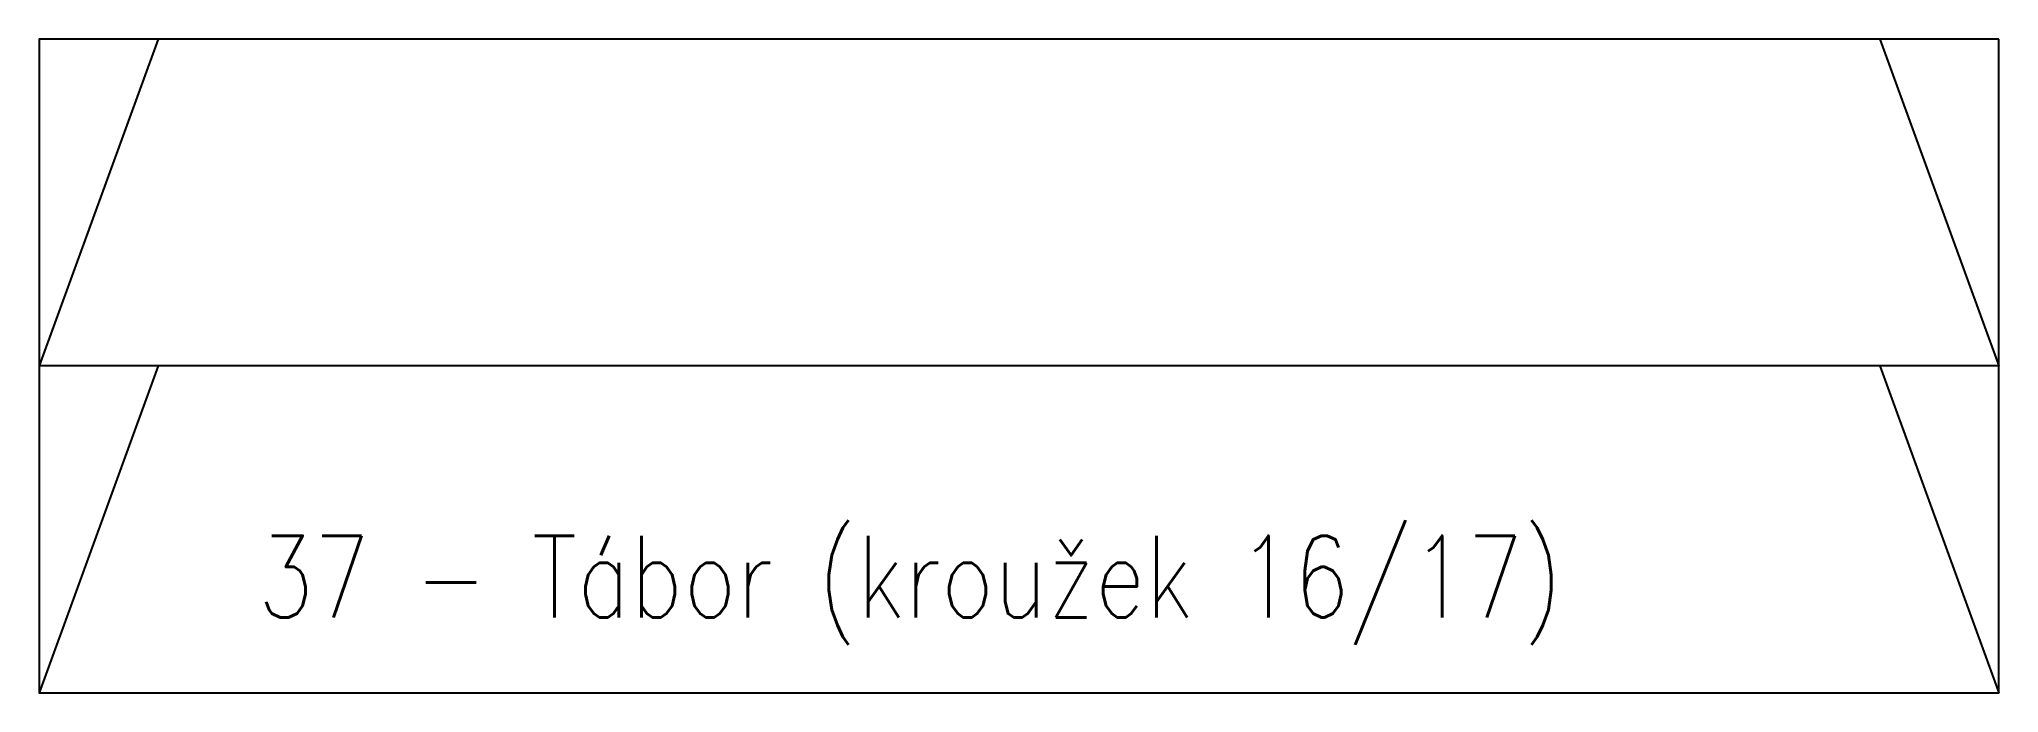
# Model space of a CAD drawing. Header units: millimetres. Extents: x 0 to 1200, y 0 to 400.
import ezdxf

# ---------------------------------------------------------------- set-up
doc = ezdxf.new("R2010")
doc.units = ezdxf.units.MM
doc.layers.add('rozhrani', color=4, linetype='Continuous')
doc.layers.add('TTmoduly', color=90, linetype='Continuous')
doc.styles.add('ROMANS', font='romans', dxfattribs={"width": 0.8})

msp = doc.modelspace()

# ---------------------------------------------------------------- linework, layer by layer
at = {"layer": 'rozhrani'}
for p, q in [((72.8, 400), (0, 200)), ((1127.2, 400), (1200, 200)), ((72.8, 200), (0, 0)), ((1127.2, 200), (1200, 0))]:
    msp.add_line(p, q, dxfattribs=at)
at = {"layer": 'TTmoduly'}
msp.add_line((1200, 200), (0, 200), dxfattribs=at)
msp.add_lwpolyline([(1200, 400), (0, 400), (0, 0), (1200, 0)], close=True, dxfattribs=at)

# ---------------------------------------------------------------- texts
at = {"layer": 'TTmoduly', "style": 'ROMANS', "width": 0.8}
msp.add_text('37 - Tábor (kroužek 16/17)', height=50, rotation=360, dxfattribs=at).set_placement((133.9, 46.1))

doc.saveas('drawing.dxf')
